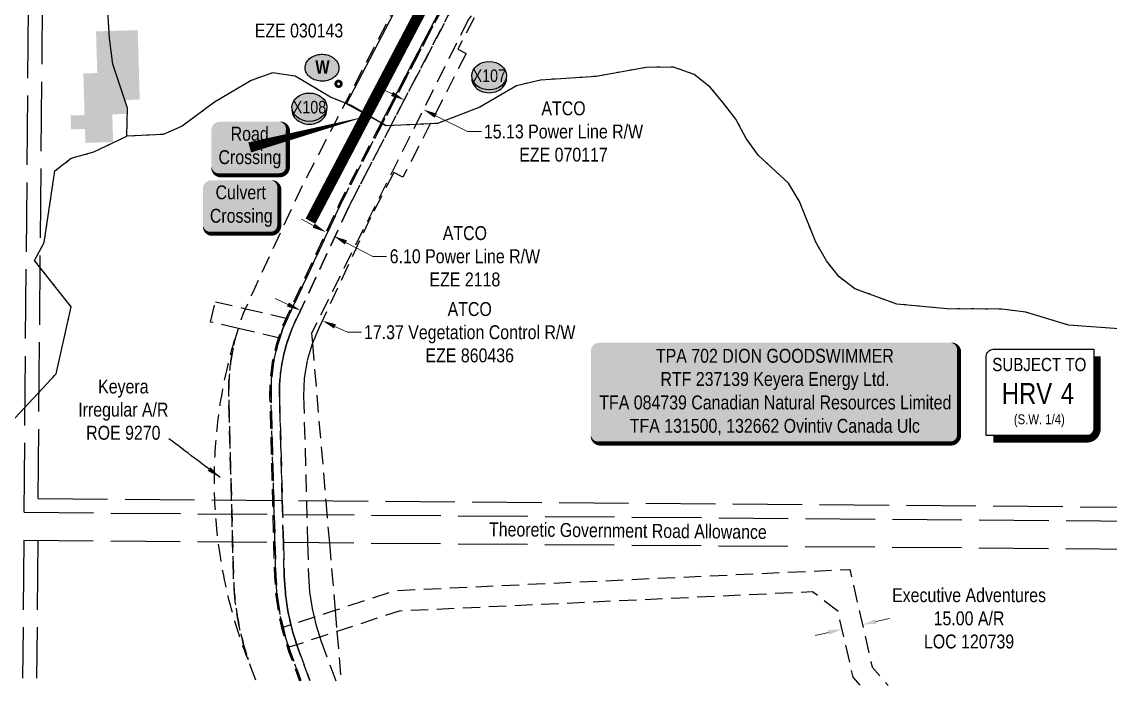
# Model space of a CAD drawing. Extents: x 456630 to 490274, y 6043290 to 6049977.
# Drawn here: x 459184 to 459967, y 6045860 to 6046340 of the extents above; entities that cross this region are included whole.
import ezdxf
from ezdxf.enums import TextEntityAlignment as Align

# ---------------------------------------------------------------- set-up
doc = ezdxf.new("R2010")
doc.units = 0
doc.header["$LTSCALE"] = 5
doc.header["$PDMODE"] = 35
doc.header["$PDSIZE"] = 5
for name, pattern in [('foc-ACCESSROAD', [3.75, 2.5, -1.25]), ('foc-FLOWLINE', [3.75, 2.5, -1.25]), ('foc-UNSURVEYED', [12.5, 10, -2.5]), ('foc-WHEELTRACKS', [2, 0.4, -1.6]), ('PHANTOM', [63.5, 31.75, -6.35, 6.35, -6.35, 6.35, -6.35])]:
    doc.linetypes.add(name, pattern=pattern)
doc.layers.get('Defpoints').update_dxf_attribs({"color": 9})
for name, color, linetype in [('AS-ROADS', 254, 'Continuous'), ('CG-NOTES', 7, 'Continuous'), ('CTW', 7, 'Continuous'), ('F-AR', 190, 'foc-ACCESSROAD'), ('F-EZE', 190, 'foc-FLOWLINE'), ('L-ROAD-T', 7, 'Continuous'), ('L-USEC', 7, 'foc-UNSURVEYED'), ('P-CROSSINGS', 250, 'Continuous'), ('P-PROPOSED', 10, 'Continuous'), ('T-WATER', 160, 'Continuous'), ('T-WATER-P3', 160, 'foc-WHEELTRACKS'), ('WETLAND - SWAMP - H', 8, 'PHANTOM')]:
    doc.layers.add(name, color=color, linetype=linetype)
for name, color, linetype, lineweight in [('C-AR-T', 13, 'Continuous', 9), ('F-AR-T', 190, 'Continuous', 9), ('F-EZE-T', 190, 'Continuous', 9)]:
    doc.layers.add(name, color=color, linetype=linetype, lineweight=lineweight)
doc.styles.add('80', font='ARIALN.TTF', dxfattribs={"height": 10})
doc.styles.add('80CG', font='ARIALN.TTF', dxfattribs={"height": 10})
doc.styles.add('80L', font='ARIALN.TTF', dxfattribs={"height": 10})
doc.styles.add('BOLD', font='ARIALNB.TTF')
doc.styles.add('Crossing', font='ARIALN.TTF', dxfattribs={"height": 10})
doc.styles.add('foc-LtypeFont', font='ARIALN.TTF', dxfattribs={"height": 7.35})
doc.styles.add('HRV', font='ARIALN.TTF', dxfattribs={"height": 3})
doc.linetypes.add('foc-TOPO-flowdirection-NOLINE', pattern='A,0,[">",foc-LtypeFont,S=0.3,R=0,X=0,Y=-0.945],-20,[">",foc-LtypeFont,S=0.3,R=0,X=0,Y=-0.945],0', length=20)
doc.dimstyles.new('Compass 5 000', dxfattribs={"dimscale": 5, "dimtxt": 9, "dimasz": 2, "dimexe": 0.2, "dimexo": 0.0625, "dimgap": 0.5, "dimtad": 0, "dimtih": 1, "dimtoh": 1, "dimzin": 0, "dimdsep": 46, "dimtxsty": '80CG', "dimcen": 0.1, "dimse1": 1, "dimse2": 1, "dimclrd": 256, "dimclrt": 256, "dimaunit": 1, "dimadec": 4, "dimazin": 0, "dimtfac": 0.06, "dimtofl": 0, "dimtmove": 0, "dimatfit": 1, "dimfxl": 0.2, "dimtolj": 1, "dimtzin": 0, "dimlwd": -1, "dimarcsym": 0})

# ---------------------------------------------------------------- blocks, each defined once
blk = doc.blocks.new('*U527')
h = blk.add_hatch(color=255)
edge = h.paths.add_edge_path()
edge.add_line((-126.5, -37), (126.5, -37))
edge.add_arc((126.5, -31), 6, 270, 360)
edge.add_line((132.5, -31), (132.5, 29.5))
edge.add_arc((126.5, 29.5), 6, 0, 90)
edge.add_line((126.5, 35.5), (-126.5, 35.5))
edge.add_arc((-126.5, 29.5), 6, 90, 180)
edge.add_line((-132.5, 29.5), (-132.5, -31))
edge.add_arc((-126.5, -31), 6, 180, 270)
at = {"color": 44, "flags": 128}
blk.add_lwpolyline([(-126.5, -37, 3, 3, 0), (126.5, -37, 3, 3, 0.414214), (132.5, -31, 3, 3, 0), (132.5, 29.5, 3, 0, 0.414214), (126.5, 35.5, 0, 0, 0), (-126.5, 35.5, 0, 0, 0.414214), (-132.5, 29.5, 0, 0, 0), (-132.5, -31, 0, 3, 0.414214)], format="xyseb", close=True, dxfattribs=at)
at = {"color": 44, "style": '80'}
blk.add_attdef('ENTER_TEXT_001', (-35.99, -5), '', height=10, dxfattribs=at)
blk = doc.blocks.new('HRV')
blk.add_lwpolyline([(-35.14, 31.6), (37.21, 31.6), (37.21, -25.54, -0.414214), (32.21, -30.54), (-40.14, -30.54), (-40.14, 26.6, -0.414214)], format="xyb", close=True)
at = {"const_width": 5, "flags": 128}
blk.add_lwpolyline([(-35.14, -33.04), (32.21, -33.04, 0.414214), (39.71, -25.54), (39.71, 26.6)], format="xyb", dxfattribs=at)
at = {"style": '80L'}
blk.add_text('SUBJECT TO', height=9.5, dxfattribs=at).set_placement((-2.01, 13.06), align=Align.BOTTOM_CENTER)
blk.add_attdef('(N.W.1/4 00)', text='', height=7.12, dxfattribs=at).set_placement((-2.01, -24.45), align=Align.BOTTOM_CENTER)
at = {"layer": 'CTW', "color": 3, "style": 'HRV'}
blk.add_text('HRV', height=15, dxfattribs=at).set_placement((-10.88, -0.18), align=Align.MIDDLE_CENTER)
blk.add_attdef('0', text='', height=15, dxfattribs=at).set_placement((18.28, -0.18), align=Align.MIDDLE_CENTER)
blk = doc.blocks.new('Route_Letters')
h = blk.add_hatch(color=255)
h.dxf.hatch_style = 1
edge = h.paths.add_edge_path()
edge.add_ellipse((-0.12, 0.46), major_axis=(-11.97, 0), ratio=0.789318, start_angle=0, end_angle=360)
at = {"color": 5}
blk.add_open_spline([(-12.34, 0.46), (-12.34, -0.25), (-12.24, -0.97), (-11.72, -2.79), (-11.14, -3.88), (-9.56, -5.81), (-8.54, -6.66), (-6.22, -8.02), (-4.9, -8.54), (-2.12, -9.17), (-0.66, -9.3), (2.22, -9.13), (3.64, -8.84), (6.27, -7.89), (7.48, -7.22), (9.54, -5.6), (10.38, -4.64), (11.6, -2.54), (11.97, -1.4), (12.18, 0.91), (12.02, 2.08), (11.2, 4.3), (10.54, 5.35), (8.8, 7.2), (7.72, 7.99), (5.29, 9.24), (3.93, 9.68), (1.11, 10.18), (-0.35, 10.23), (-3.22, 9.91), (-4.61, 9.55), (-7.16, 8.47), (-8.32, 7.75), (-10.24, 6.02), (-11, 5.02), (-12.05, 2.86), (-12.32, 1.7), (-12.34, 0.52), (-12.34, 0.49), (-12.34, 0.46)], degree=3, knots=[0, 0, 0, 0, 0.219529, 0.219529, 0.575727, 0.575727, 0.931924, 0.931924, 1.288121, 1.288121, 1.644318, 1.644318, 2.000515, 2.000515, 2.356712, 2.356712, 2.712909, 2.712909, 3.069107, 3.069107, 3.425304, 3.425304, 3.781501, 3.781501, 4.137698, 4.137698, 4.493895, 4.493895, 4.850092, 4.850092, 5.20629, 5.20629, 5.562487, 5.562487, 5.918684, 5.918684, 6.274881, 6.274881, 6.283185, 6.283185, 6.283185, 6.283185], dxfattribs=at)
at = {"color": 14, "style": 'BOLD'}
blk.add_attdef('A', text='', height=9.5, dxfattribs=at).set_placement((0.22, 0.98), align=Align.MIDDLE)
blk = doc.blocks.new('AA')
at = {"const_width": 4}
blk.add_lwpolyline([(-1, 0, 1), (1, 0, 1)], format="xyb", close=True, dxfattribs=at)
blk.add_circle((0, 0), 2)
blk = doc.blocks.new('*D856')
at = {"layer": 'Defpoints', "color": 0, "transparency": 16777216}
for p in [(459789.02, 6045906.34), (459775.63, 6045897.64), (459790.25, 6045901)]:
    blk.add_point(p, dxfattribs=at)
at = {"layer": 'F-AR-T', "transparency": 16777216}
for p, q in [((459798.76, 6045908.58), (459808.51, 6045910.82)), ((459764.66, 6045900.75), (459754.91, 6045898.51))]:
    blk.add_line(p, q, dxfattribs=at)
for points in [[(459764.29, 6045902.37), (459765.03, 6045899.12), (459774.41, 6045902.99)], [(459798.39, 6045910.21), (459799.14, 6045906.96), (459789.02, 6045906.34)]]:
    blk.add_solid(points, dxfattribs=at)
at = {"layer": 'F-AR-T', "transparency": 16777216, "insert": (459865.74, 6045910.82), "char_height": 10, "attachment_point": 5, "style": '80CG'}
blk.add_mtext('\\A1;Executive Adventures\\P15.00 A/R\\PLOC 120739', dxfattribs=at)
blk = doc.blocks.new('*D863')
at = {"layer": 'Defpoints', "color": 0, "transparency": 16777216}
for p in [(459527.67, 6046410.87), (459530.8, 6046405.23), (459532.22, 6046406.83)]:
    blk.add_point(p, dxfattribs=at)
at = {"layer": 'F-EZE-T', "transparency": 16777216}
for p, q in [((459518.77, 6046415.91), (459511.28, 6046422.54)), ((459538.29, 6046398.6), (459573.79, 6046367.11)), ((459573.79, 6046367.11), (459583.79, 6046367.11))]:
    blk.add_line(p, q, dxfattribs=at)
for points in [[(459519.87, 6046417.15), (459517.66, 6046414.66), (459526.25, 6046409.27)], [(459539.39, 6046399.84), (459537.18, 6046397.35), (459530.8, 6046405.23)]]:
    blk.add_solid(points, dxfattribs=at)
at = {"layer": 'F-EZE-T', "transparency": 16777216, "insert": (459640.15, 6046367.11), "char_height": 10, "attachment_point": 5, "style": '80CG'}
blk.add_mtext('\\A1;ATCO\\P6.10 Power Line R/W\\PEZE 780042', dxfattribs=at)
blk = doc.blocks.new('*D865')
at = {"layer": 'Defpoints', "color": 0, "transparency": 16777216}
for p in [(459464.6, 6046294.24), (459478.18, 6046287.45), (459472.99, 6046277.07)]:
    blk.add_point(p, dxfattribs=at)
at = {"layer": 'F-EZE-T', "transparency": 16777216}
for p, q in [((459450.47, 6046288.33), (459441.52, 6046292.81)), ((459481.93, 6046272.6), (459504.71, 6046261.21)), ((459504.71, 6046261.21), (459514.71, 6046261.21))]:
    blk.add_line(p, q, dxfattribs=at)
for points in [[(459451.21, 6046289.82), (459449.72, 6046286.84), (459459.41, 6046283.86)], [(459482.68, 6046274.09), (459481.19, 6046271.11), (459472.99, 6046277.07)]]:
    blk.add_solid(points, dxfattribs=at)
at = {"layer": 'F-EZE-T', "transparency": 16777216, "insert": (459573.85, 6046261.21), "char_height": 10, "attachment_point": 5, "style": '80CG'}
blk.add_mtext('\\A1;ATCO\\P15.13 Power Line R/W\\PEZE 070117', dxfattribs=at)
blk = doc.blocks.new('*D866')
at = {"layer": 'Defpoints', "color": 0, "transparency": 16777216}
for p in [(459443.76, 6046267.42), (459449.2, 6046264.59), (459402.92, 6046188.86)]:
    blk.add_point(p, dxfattribs=at)
at = {"layer": 'F-EZE-T', "transparency": 16777216}
for p, q in [((459394.04, 6046193.48), (459385.17, 6046198.09)), ((459417.22, 6046181.42), (459436.51, 6046171.4)), ((459436.51, 6046171.4), (459446.51, 6046171.4))]:
    blk.add_line(p, q, dxfattribs=at)
for points in [[(459394.81, 6046194.96), (459393.27, 6046192), (459402.92, 6046188.86)], [(459417.99, 6046182.9), (459416.46, 6046179.95), (459408.35, 6046186.04)]]:
    blk.add_solid(points, dxfattribs=at)
at = {"layer": 'F-EZE-T', "transparency": 16777216, "insert": (459502.87, 6046171.4), "char_height": 10, "attachment_point": 5, "style": '80CG'}
blk.add_mtext('\\A1;ATCO\\P6.10 Power Line R/W\\PEZE 2118', dxfattribs=at)
blk = doc.blocks.new('*D869')
at = {"layer": 'Defpoints', "color": 0, "transparency": 16777216}
for p in [(459408.91, 6046184.78), (459424.62, 6046177.46), (459400.28, 6046125.19)]:
    blk.add_point(p, dxfattribs=at)
at = {"layer": 'F-EZE-T', "transparency": 16777216}
for p, q in [((459375.5, 6046136.73), (459366.43, 6046140.96)), ((459409.34, 6046120.97), (459418.4, 6046116.74)), ((459418.4, 6046116.74), (459428.4, 6046116.74))]:
    blk.add_line(p, q, dxfattribs=at)
for points in [[(459376.2, 6046138.24), (459374.79, 6046135.22), (459384.56, 6046132.51)], [(459410.04, 6046122.48), (459408.64, 6046119.46), (459400.28, 6046125.19)]]:
    blk.add_solid(points, dxfattribs=at)
at = {"layer": 'F-EZE-T', "transparency": 16777216, "insert": (459506.34, 6046116.74), "char_height": 10, "attachment_point": 5, "style": '80CG'}
blk.add_mtext('\\A1;ATCO\\P17.37 Vegetation Control R/W\\PEZE 860436', dxfattribs=at)
blk = doc.blocks.new('*D870')
at = {"layer": 'Defpoints', "color": 0, "transparency": 16777216}
for p in [(459462.53, 6046379), (459453.12, 6046367.23), (459454.25, 6046366.49)]:
    blk.add_point(p, dxfattribs=at)
at = {"layer": 'F-EZE-T', "transparency": 16777216}
for p, q in [((459466.92, 6046388.08), (459472.43, 6046396.42)), ((459447.61, 6046358.89), (459442.09, 6046350.55)), ((459442.09, 6046350.55), (459432.09, 6046350.55))]:
    blk.add_line(p, q, dxfattribs=at)
for points in [[(459465.53, 6046389), (459468.31, 6046387.16), (459461.4, 6046379.74)], [(459446.22, 6046359.81), (459449, 6046357.97), (459453.12, 6046367.23)]]:
    blk.add_solid(points, dxfattribs=at)
at = {"layer": 'F-EZE-T', "transparency": 16777216, "insert": (459383.45, 6046350.55), "char_height": 10, "attachment_point": 5, "style": '80CG'}
blk.add_mtext('\\A1;ATCO\\P15.00 Anchor R/W\\PEZE 030143', dxfattribs=at)
blk = doc.blocks.new('*U976')
h = blk.add_hatch(color=59)
edge = h.paths.add_edge_path()
edge.add_line((-21.5, -20), (21.5, -20))
edge.add_arc((21.5, -14), 6, 270, 360)
edge.add_line((27.5, -14), (27.5, 12.5))
edge.add_arc((21.5, 12.5), 6, 0, 90)
edge.add_line((21.5, 18.5), (-21.5, 18.5))
edge.add_arc((-21.5, 12.5), 6, 90, 180)
edge.add_line((-27.5, 12.5), (-27.5, -14))
edge.add_arc((-21.5, -14), 6, 180, 270)
at = {"color": 1, "flags": 128}
blk.add_lwpolyline([(84.15, 22.44, 0, 7.5, 0), (0, 0, 0, 0, 0)], format="xyseb", dxfattribs=at)
blk.add_lwpolyline([(-21.5, -20, 3, 3, 0), (21.5, -20, 3, 3, 0.414214), (27.5, -14, 3, 3, 0), (27.5, 12.5, 3, 0, 0.414214), (21.5, 18.5, 0, 0, 0), (-21.5, 18.5, 0, 0, 0.414214), (-27.5, 12.5, 0, 0, 0), (-27.5, -14, 0, 3, 0.414214)], format="xyseb", close=True, dxfattribs=at)
at = {"color": 1, "style": '80'}
blk.add_attdef('ENTER_TEXT_001', (-35.99, -5), '', height=10, dxfattribs=at)
blk = doc.blocks.new('*U948')
h = blk.add_hatch(color=254)
edge = h.paths.add_edge_path()
edge.add_line((-21.5, -20), (21.5, -20))
edge.add_arc((21.5, -14), 6, 270, 360)
edge.add_line((27.5, -14), (27.5, 12.5))
edge.add_arc((21.5, 12.5), 6, 0, 90)
edge.add_line((21.5, 18.5), (-21.5, 18.5))
edge.add_arc((-21.5, 12.5), 6, 90, 180)
edge.add_line((-27.5, 12.5), (-27.5, -14))
edge.add_arc((-21.5, -14), 6, 180, 270)
at = {"color": 160, "flags": 128}
blk.add_lwpolyline([(-21.5, -20, 3, 3, 0), (21.5, -20, 3, 3, 0.414214), (27.5, -14, 3, 3, 0), (27.5, 12.5, 3, 0, 0.414214), (21.5, 18.5, 0, 0, 0), (-21.5, 18.5, 0, 0, 0.414214), (-27.5, 12.5, 0, 0, 0), (-27.5, -14, 0, 3, 0.414214)], format="xyseb", close=True, dxfattribs=at)
at = {"color": 160, "style": '80'}
blk.add_attdef('ENTER_TEXT_001', (-26.85, -4.92), '', height=10, dxfattribs=at)
blk = doc.blocks.new('xing2')
h = blk.add_hatch(color=50)
h.dxf.hatch_style = 1
edge = h.paths.add_edge_path()
edge.add_ellipse((0, 0), major_axis=(-12.5, 0), ratio=0.816297, start_angle=0, end_angle=360)
h = blk.add_hatch(color=250)
h.dxf.hatch_style = 1
edge = h.paths.add_edge_path()
edge.add_ellipse((0, -2.05), major_axis=(-12.5, 0), ratio=0.816297, start_angle=0, end_angle=180)
edge.add_line((12.5, -2.05), (12.5, 0))
edge.add_ellipse((0, 0), major_axis=(-12.5, 0), ratio=0.816297, start_angle=0, end_angle=180, ccw=False)
edge.add_line((-12.5, 0), (-12.5, -2.05))
at = {"color": 250}
blk.add_ellipse((0, 0), major_axis=(-12.5, 0), ratio=0.816297, dxfattribs=at)
blk.add_ellipse((0, -2.05), major_axis=(-12.5, 0), ratio=0.816297, start_param=0, end_param=3.141593, dxfattribs=at)
at = {"color": 250, "style": 'Crossing'}
blk.add_attdef('CROSSING', text='', height=9, dxfattribs=at).set_placement((0.09, 0.02), align=Align.MIDDLE_CENTER)
at = {"color": 250, "style": 'Crossing', "flags": 1}
for tag, p in [('OWNER', (0.09, -12.49)), ('DESCRIPTION', (0.09, -25.77)), ('LOCATION', (0.09, -39.3)), ('DWG_REF', (0.09, -52.84))]:
    blk.add_attdef(tag, text='', height=9, dxfattribs=at).set_placement(p, align=Align.MIDDLE_CENTER)

msp = doc.modelspace()

# ---------------------------------------------------------------- hatches: boundary and pattern name
at = {"layer": 'WETLAND - SWAMP - H', "transparency": 33554495}
h = msp.add_hatch(color=256, dxfattribs=at)
h.dxf.hatch_style = 1
h.paths.add_polyline_path([(459267.396, 6046334.197), (459237.406, 6046333.343), (459238.259, 6046303.353), (459228.263, 6046303.069), (459229.116, 6046273.079), (459219.12, 6046272.795), (459219.404, 6046262.798), (459229.401, 6046263.083), (459229.685, 6046253.086), (459249.678, 6046253.655), (459249.109, 6046273.648), (459259.106, 6046273.933), (459258.822, 6046283.929), (459268.818, 6046284.214)])

# ---------------------------------------------------------------- linework, layer by layer
at = {"layer": 'AS-ROADS', "const_width": 7.996, "flags": 128}
msp.add_lwpolyline([(459609.702, 6046521.449), (459511.271, 6046424.279), (459391.728, 6046196.713)], dxfattribs=at)
at = {"layer": 'F-AR', "flags": 128}
for points in [[(459352.284, 6045866.412), (459348.601, 6045876.449), (459346.945, 6045881.367), (459346.409, 6045883.005), (459345.881, 6045884.642), (459345.361, 6045886.277), (459344.849, 6045887.911), (459344.345, 6045889.544), (459343.85, 6045891.175), (459343.606, 6045891.99), (459343.392, 6045892.829), (459342.971, 6045894.506), (459342.558, 6045896.183), (459342.153, 6045897.858), (459341.755, 6045899.533), (459341.365, 6045901.205), (459340.983, 6045902.878), (459340.609, 6045904.547), (459340.243, 6045906.218), (459339.885, 6045907.884), (459339.598, 6045909.588), (459339.319, 6045911.289), (459339.047, 6045912.992), (459338.783, 6045914.692), (459338.526, 6045916.392), (459338.277, 6045918.092), (459338.036, 6045919.79), (459337.802, 6045921.485), (459337.576, 6045923.181), (459337.466, 6045924.028), (459337.391, 6045924.885), (459337.247, 6045926.602), (459337.111, 6045928.318), (459336.982, 6045930.034), (459336.86, 6045931.749), (459336.746, 6045933.464), (459336.639, 6045935.178), (459336.54, 6045936.891), (459336.448, 6045938.603), (459336.364, 6045940.315), (459335.675, 6045965.872), (459334.862, 6045996.039), (459332.888, 6046069.286), (459332.885, 6046070.63), (459332.888, 6046071.976), (459332.896, 6046073.322), (459332.91, 6046074.666), (459332.931, 6046076.012), (459332.957, 6046077.358), (459332.988, 6046078.705), (459333.026, 6046080.05), (459333.069, 6046081.395), (459333.118, 6046082.74), (459333.147, 6046083.463), (459333.2, 6046084.079), (459333.321, 6046085.415), (459333.447, 6046086.751), (459333.58, 6046088.088), (459333.718, 6046089.425), (459333.863, 6046090.762), (459334.013, 6046092.101), (459334.169, 6046093.44), (459334.33, 6046094.778), (459334.498, 6046096.117), (459334.677, 6046097.508), (459334.903, 6046098.773), (459335.146, 6046100.088), (459335.395, 6046101.405), (459335.65, 6046102.723), (459335.911, 6046104.042), (459336.178, 6046105.362), (459336.452, 6046106.682), (459336.73, 6046108.002), (459337.015, 6046109.324), (459337.307, 6046110.647), (459337.547, 6046111.718), (459339.87, 6046119.49), (459341.535, 6046125.045), (459343.511, 6046130.411), (459344.988, 6046133.711), (459349.887, 6046144.656), (459386.24, 6046222.872), (459459.206, 6046363.207), (459466.164, 6046376.59), (459491.385, 6046425.098), (459543.626, 6046484.009), (459548.398, 6046489.391), (459554.441, 6046494.411), (459592.624, 6046526.128), (459596.254, 6046529.143), (459601.939, 6046533.866), (459603.89, 6046535.487), (459609.348, 6046540.624), (459616.17, 6046547.045), (459681.954, 6046608.965), (459719.132, 6046652.994), (459820.07, 6046786.203), (459837.487, 6046809.194), (459875.697, 6046869.945), (459884.186, 6046887.291)], [(459917.081, 6046887.435), (459901.49, 6046855.576), (459861.761, 6046792.411), (459857.293, 6046786.51), (459742.16, 6046634.569), (459703.377, 6046588.638), (459637.162, 6046526.441), (459636.512, 6046525.832), (459621.467, 6046511.759), (459606.922, 6046499.753), (459606.173, 6046499.131), (459575.63, 6046473.697), (459568.965, 6046468.147), (459564.633, 6046463.261), (459515.862, 6046408.264), (459490.842, 6046360.142), (459483.884, 6046346.759), (459412.921, 6046210.276), (459376.136, 6046131.271), (459374.812, 6046128.426), (459374.258, 6046127.176), (459370.97, 6046119.728), (459368.695, 6046112.894), (459366.967, 6046107.702), (459364.178, 6046095.335), (459362.63, 6046082.752), (459362.341, 6046070.103), (459364.345, 6045995.771), (459365.159, 6045965.604), (459365.82, 6045941.084), (459366.759, 6045927.203), (459368.824, 6045913.423), (459370.983, 6045904.194), (459371.999, 6045899.855), (459375.253, 6045889.732), (459376.257, 6045886.61), (459383.894, 6045865.796)], [(459917.979, 6046886.996), (459902.364, 6046855.088), (459862.584, 6046791.842), (459858.09, 6046785.907), (459742.941, 6046633.944), (459704.104, 6046587.949), (459637.846, 6046525.712), (459637.195, 6046525.103), (459622.127, 6046511.008), (459607.56, 6046498.984), (459606.812, 6046498.362), (459576.269, 6046472.929), (459569.663, 6046467.428), (459565.38, 6046462.598), (459516.692, 6046407.693), (459491.729, 6046359.681), (459484.771, 6046346.298), (459413.818, 6046209.834), (459377.042, 6046130.849), (459375.722, 6046128.012), (459375.172, 6046126.771), (459371.904, 6046119.368), (459369.644, 6046112.579), (459367.931, 6046107.434), (459365.163, 6046095.164), (459363.628, 6046082.68), (459363.341, 6046070.105), (459365.345, 6045995.798), (459366.158, 6045965.631), (459366.818, 6045941.132), (459367.754, 6045927.311), (459369.806, 6045913.611), (459371.957, 6045904.422), (459372.963, 6045900.122), (459376.205, 6045890.038), (459377.203, 6045886.935), (459384.832, 6045866.141)], [(459787.431, 6045862.788), (459782.294, 6045868.66), (459771.421, 6045915.975), (459753.088, 6045929.891), (459455.648, 6045916.07), (459410.757, 6045901.36), (459398.436, 6045897.331), (459381.958, 6045891.861), (459376.205, 6045890.038), (459372.963, 6045900.122), (459371.957, 6045904.422), (459377.636, 6045906.38), (459394.251, 6045911.736), (459409.451, 6045916.709), (459452.915, 6045930.952), (459779.872, 6045946.144), (459796.06, 6045875.695), (459807.499, 6045862.621)]]:
    msp.add_lwpolyline(points, dxfattribs=at)
msp.add_lwpolyline([(459346.344, 6045882.943), (459346.888, 6045881.312), (459346.333, 6045882.214), (459345.237, 6045885.112), (459344.165, 6045888.018), (459343.119, 6045890.933), (459342.097, 6045893.857), (459341.102, 6045896.79), (459340.131, 6045899.732), (459339.187, 6045902.682), (459338.268, 6045905.64), (459337.374, 6045908.606), (459336.506, 6045911.579), (459335.665, 6045914.561), (459334.848, 6045917.549), (459334.058, 6045920.544), (459333.294, 6045923.546), (459332.556, 6045926.554), (459331.844, 6045929.568), (459331.158, 6045932.589), (459330.498, 6045935.616), (459329.865, 6045938.648), (459329.257, 6045941.686), (459328.676, 6045944.728), (459328.122, 6045947.775), (459327.594, 6045950.827), (459327.092, 6045953.885), (459326.616, 6045956.945), (459326.168, 6045960.01), (459325.746, 6045963.079), (459325.375, 6045965.954), (459324.981, 6045969.227), (459324.639, 6045972.305), (459324.324, 6045975.387), (459324.035, 6045978.471), (459323.773, 6045981.558), (459323.537, 6045984.646), (459323.329, 6045987.737), (459323.147, 6045990.829), (459322.992, 6045993.922), (459322.9, 6045996.134), (459322.863, 6045997.017), (459322.762, 6046000.113), (459322.688, 6046003.21), (459322.64, 6046006.307), (459322.619, 6046009.405), (459322.625, 6046012.502), (459322.657, 6046015.599), (459322.717, 6046018.697), (459322.803, 6046021.793), (459322.917, 6046024.888), (459323.057, 6046027.983), (459323.223, 6046031.076), (459323.417, 6046034.167), (459323.637, 6046037.257), (459323.884, 6046040.345), (459324.158, 6046043.43), (459324.459, 6046046.513), (459324.786, 6046049.594), (459325.14, 6046052.671), (459325.52, 6046055.745), (459325.927, 6046058.815), (459326.361, 6046061.883), (459326.821, 6046064.946), (459327.308, 6046068.005), (459327.821, 6046071.06), (459328.361, 6046074.11), (459328.927, 6046077.155), (459329.519, 6046080.196), (459330.139, 6046083.231), (459330.784, 6046086.26), (459331.455, 6046089.284), (459332.152, 6046092.302), (459332.876, 6046095.314), (459333.626, 6046098.32), (459334.401, 6046101.319), (459335.203, 6046104.311), (459336.03, 6046107.296), (459336.883, 6046110.273), (459337.615, 6046111.961), (459337.291, 6046110.655), (459336.978, 6046109.346), (459336.676, 6046108.034), (459336.385, 6046106.72), (459336.106, 6046105.404), (459335.838, 6046104.084), (459335.582, 6046102.763), (459335.336, 6046101.44), (459335.102, 6046100.113), (459334.88, 6046098.787), (459334.669, 6046097.457), (459334.469, 6046096.126), (459334.281, 6046094.793), (459334.104, 6046093.459), (459333.939, 6046092.123), (459333.785, 6046090.786), (459333.642, 6046089.447), (459333.511, 6046088.108), (459333.392, 6046086.768), (459333.284, 6046085.426), (459333.187, 6046084.083), (459333.102, 6046082.74), (459333.029, 6046081.396), (459332.967, 6046080.052), (459332.917, 6046078.707), (459332.878, 6046077.361), (459332.851, 6046076.015), (459332.835, 6046074.669), (459332.831, 6046073.324), (459332.838, 6046071.978), (459332.857, 6046070.631), (459332.888, 6046069.286), (459334.862, 6045996.039), (459335.675, 6045965.872), (459336.364, 6045940.315), (459336.418, 6045938.596), (459336.485, 6045936.879), (459336.568, 6045935.163), (459336.666, 6045933.447), (459336.779, 6045931.731), (459336.906, 6045930.017), (459337.047, 6045928.304), (459337.204, 6045926.592), (459337.375, 6045924.882), (459337.56, 6045923.174), (459337.76, 6045921.466), (459337.975, 6045919.761), (459338.205, 6045918.058), (459338.448, 6045916.356), (459338.707, 6045914.657), (459338.979, 6045912.96), (459339.267, 6045911.266), (459339.569, 6045909.574), (459339.885, 6045907.884), (459340.216, 6045906.198), (459340.561, 6045904.513), (459340.92, 6045902.833), (459341.294, 6045901.155), (459341.682, 6045899.481), (459342.084, 6045897.81), (459342.501, 6045896.142), (459342.932, 6045894.479), (459343.377, 6045892.818), (459343.836, 6045891.162), (459344.31, 6045889.51), (459344.798, 6045887.861), (459345.299, 6045886.217), (459345.814, 6045884.578), (459346.344, 6045882.943)], close=True, dxfattribs=at)
at = {"layer": 'F-EZE'}
for points in [[(459939.889, 6046886.805), (459901.621, 6046809.829), (459900.118, 6046806.805), (459897.735, 6046803.649), (459884.183, 6046785.703), (459734.864, 6046588.003), (459727.522, 6046578.282), (459724.155, 6046575.319), (459652.559, 6046512.324), (459634.034, 6046496.025), (459622.176, 6046485.592), (459584.159, 6046452.143), (459532.227, 6046379.372), (459518.189, 6046359.702), (459505.242, 6046341.561), (459392.477, 6046116.079), (459393.084, 6046108.952), (459402.742, 6045995.502), (459405.312, 6045965.321), (459409.451, 6045916.709), (459410.758, 6045901.36), (459413.777, 6045865.9)], [(459391.348, 6045866.086), (459382.927, 6045889.036), (459382.481, 6045890.327), (459381.969, 6045891.812), (459381.545, 6045893.052), (459380.622, 6045895.752), (459379.798, 6045898.518), (459378.886, 6045901.588), (459378.244, 6045904.045), (459377.568, 6045906.665), (459376.909, 6045909.639), (459376.297, 6045912.443), (459375.966, 6045913.965), (459375.767, 6045914.931), (459375.23, 6045918.082), (459374.753, 6045920.908), (459374.372, 6045923.762), (459373.994, 6045926.604), (459373.818, 6045927.971), (459373.686, 6045929.439), (459373.436, 6045932.324), (459373.19, 6045935.186), (459372.912, 6045941.296), (459372.257, 6045965.582), (459371.442, 6045995.749), (459369.434, 6046070.269), (459369.422, 6046073.03), (459369.415, 6046075.32), (459369.477, 6046077.427), (459369.499, 6046078.091), (459369.537, 6046079.079), (459369.682, 6046081.673), (459369.73, 6046082.401), (459369.82, 6046083.34), (459370.043, 6046085.645), (459370.246, 6046087.723), (459370.529, 6046089.669), (459370.815, 6046091.627), (459371.181, 6046094.11), (459371.564, 6046096.045), (459371.979, 6046098.122), (459372.356, 6046100.008), (459374.539, 6046108.299), (459375.286, 6046110.634), (459375.837, 6046112.352), (459376.562, 6046114.359), (459377.299, 6046116.396), (459378.054, 6046118.284), (459378.836, 6046120.235), (459379.691, 6046122.157), (459380.524, 6046124.028), (459381.052, 6046125.146), (459381.43, 6046125.932), (459382.568, 6046128.275), (459419.301, 6046207.094), (459513.804, 6046388.92)], [(459513.804, 6046388.92), (459419.299, 6046207.103), (459382.568, 6046128.275), (459381.427, 6046125.935), (459381.053, 6046125.144), (459380.532, 6046124.017), (459378.836, 6046120.235), (459377.299, 6046116.396), (459375.837, 6046112.352), (459374.539, 6046108.299), (459372.356, 6046100.008), (459371.175, 6046094.065), (459370.246, 6046087.723), (459369.737, 6046082.463), (459369.693, 6046081.831), (459369.544, 6046079.078), (459369.5, 6046078.091), (459369.475, 6046077.427), (459369.415, 6046075.32), (459369.435, 6046070.269), (459371.443, 6045995.749), (459372.257, 6045965.582), (459372.912, 6045941.296), (459373.19, 6045935.186), (459373.686, 6045929.439), (459373.813, 6045927.969), (459373.994, 6045926.604), (459374.753, 6045920.908), (459375.753, 6045915.001), (459375.966, 6045913.965), (459377.587, 6045906.564), (459378.911, 6045901.506), (459380.622, 6045895.752), (459381.974, 6045891.801), (459382.928, 6045889.036), (459391.348, 6045866.086)], [(459391.349, 6045866.086), (459382.929, 6045889.036), (459382.476, 6045890.321), (459381.947, 6045891.835), (459381.537, 6045893.045), (459380.622, 6045895.752), (459379.792, 6045898.514), (459378.929, 6045901.441), (459378.239, 6045904.041), (459377.611, 6045906.482), (459376.9, 6045909.633), (459376.291, 6045912.439), (459375.966, 6045913.965), (459375.747, 6045915.059), (459375.226, 6045918.08), (459374.753, 6045920.908), (459374.366, 6045923.76), (459373.993, 6045926.604), (459373.825, 6045927.973), (459373.685, 6045929.446), (459373.434, 6045932.323), (459373.19, 6045935.186), (459372.912, 6045941.296), (459372.257, 6045965.582), (459371.444, 6045995.749), (459369.435, 6046070.269), (459369.417, 6046073.03), (459369.415, 6046075.32), (459369.472, 6046077.427), (459369.497, 6046078.091), (459369.537, 6046079.079), (459369.675, 6046081.568), (459369.735, 6046082.442), (459369.816, 6046083.341), (459370.037, 6046085.647), (459370.246, 6046087.723), (459370.522, 6046089.672), (459370.806, 6046091.631), (459371.169, 6046094.035), (459371.558, 6046096.049), (459371.974, 6046098.125), (459372.356, 6046100.008), (459374.539, 6046108.299), (459375.284, 6046110.635), (459375.837, 6046112.352), (459376.56, 6046114.361), (459377.299, 6046116.396), (459378.052, 6046118.286), (459378.836, 6046120.235), (459379.689, 6046122.159), (459380.524, 6046124.027), (459381.05, 6046125.149), (459381.425, 6046125.939), (459382.568, 6046128.275), (459419.305, 6046207.074), (459513.804, 6046388.92)], [(459518.189, 6046359.702), (459497.778, 6046320.444), (459503.722, 6046317.412), (459458.286, 6046228.33), (459451.645, 6046231.717), (459434.876, 6046199.463), (459397.956, 6046120.211), (459393.084, 6046108.952), (459392.871, 6046108.461), (459389.283, 6046096.171), (459387.248, 6046083.531), (459386.797, 6046070.736), (459388.824, 6045995.612), (459389.638, 6045965.445), (459390.277, 6045941.764), (459391.083, 6045929.843), (459392.854, 6045918.027), (459394.283, 6045911.76), (459395.577, 6045906.393), (459398.457, 6045897.352), (459399.234, 6045895.018), (459409.906, 6045865.932)], [(459384.832, 6045866.141), (459377.203, 6045886.935), (459372.963, 6045900.122), (459369.806, 6045913.611), (459367.753, 6045927.311), (459366.818, 6045941.132), (459366.158, 6045965.63), (459365.345, 6045995.797), (459363.341, 6046070.105), (459363.628, 6046082.68), (459365.163, 6046095.164), (459367.931, 6046107.434), (459369.644, 6046112.579), (459371.904, 6046119.368), (459375.181, 6046126.764), (459375.735, 6046127.996), (459377.042, 6046130.849), (459413.818, 6046209.834), (459484.77, 6046346.298)]]:
    msp.add_lwpolyline(points, dxfattribs=at)
msp.add_lwpolyline([(459371.904, 6046119.368), (459369.644, 6046112.579), (459339.863, 6046119.496), (459319.873, 6046124.127), (459323.257, 6046138.741), (459343.211, 6046134.119), (459344.988, 6046133.711), (459375.175, 6046126.766), (459371.904, 6046119.368)], close=True, dxfattribs=at)
at = {"layer": 'L-USEC'}
for p, q in [((459185.606, 6045987.183), (459192.748, 6046791.124)), ((459195.735, 6045997.144), (459202.788, 6046791.035)), ((459195.735, 6045997.144), (459990.722, 6045990.89)), ((459185.606, 6045987.183), (459990.643, 6045980.851)), ((459185.427, 6045967.044), (459184.546, 6045867.808)), ((459185.427, 6045967.064), (459990.485, 6045960.731)), ((459185.427, 6045967.044), (459185.427, 6045967.064)), ((459195.467, 6045966.955), (459194.585, 6045867.725)), ((459195.467, 6045966.955), (459195.467, 6045966.985))]:
    msp.add_line(p, q, dxfattribs=at)
at = {"layer": 'P-PROPOSED', "flags": 128}
msp.add_lwpolyline([(459483.88, 6046346.753), (459442.633, 6046267.421), (459417.709, 6046281.228), (459460.093, 6046362.746)], dxfattribs=at)
at = {"layer": 'T-WATER'}
msp.add_lwpolyline([(459259.529, 6046257.818), (459259.971, 6046278.088), (459249.583, 6046309.703), (459247.115, 6046328.338), (459244.559, 6046367.517)], dxfattribs=at)
at = {"layer": 'T-WATER', "linetype": 'foc-TOPO-flowdirection-NOLINE'}
msp.add_lwpolyline([(459259.529, 6046257.818), (459259.971, 6046278.088), (459249.583, 6046309.703), (459247.115, 6046328.338), (459244.559, 6046367.517)], dxfattribs=at)
at = {"layer": 'T-WATER-P3'}
for points in [[(459973.719, 6046119.333), (459937.418, 6046121.958), (459906.651, 6046131.142), (459889.241, 6046133.358), (459850.096, 6046133.752), (459813.825, 6046137.039), (459783.576, 6046148.05), (459772.309, 6046156.613), (459763.134, 6046168.095), (459755.369, 6046181.624), (459743.705, 6046210.899), (459735.714, 6046224.117), (459714.261, 6046243.936), (459705.411, 6046256.214), (459697.991, 6046270.058), (459688.8, 6046281.901), (459679.453, 6046293.194), (459667.805, 6046302.22), (459653.072, 6046307.683), (459633.309, 6046307.451), (459597.364, 6046300.898), (459557.333, 6046298.308), (459540.028, 6046294.222), (459513.744, 6046278.734), (459483.199, 6046267.078), (459446.132, 6046265.403), (459421.128, 6046280.014), (459406.134, 6046285.946), (459380.744, 6046301.14), (459364.29, 6046303.46), (459349.091, 6046298.026), (459322.749, 6046282.477), (459299.493, 6046265.142), (459285.583, 6046259.106), (459259.529, 6046257.818)], [(459155.538, 6046053.338), (459178.905, 6046054.935), (459208.714, 6046086.806), (459219.568, 6046135.124), (459193.177, 6046168.419), (459200.098, 6046181.469), (459207.74, 6046233.007), (459219.593, 6046242.014), (459235.911, 6046246.657), (459259.529, 6046257.818)]]:
    msp.add_lwpolyline(points, dxfattribs=at)
at = {"layer": 'T-WATER-P3', "linetype": 'foc-TOPO-flowdirection-NOLINE', "flags": 128}
for points in [[(460139.196, 6045859.86), (460137.055, 6045867.81), (460131.093, 6045882.681), (460116.338, 6045908.512), (460113.302, 6045926.461), (460112.182, 6045947.199), (460107.699, 6045963.88), (460101.238, 6045977.828), (460081.846, 6045999.904), (460058.264, 6046018.967), (460037.822, 6046039.012), (460023.417, 6046045.211), (460011.349, 6046054.219), (460002.986, 6046066.338), (460000.749, 6046085.224), (459994.556, 6046099.845), (459985.226, 6046110.779), (459973.719, 6046119.333), (459937.418, 6046121.958), (459906.651, 6046131.142), (459889.241, 6046133.358), (459850.096, 6046133.752), (459813.825, 6046137.039), (459783.576, 6046148.05), (459772.309, 6046156.613), (459763.134, 6046168.095), (459755.369, 6046181.624), (459743.705, 6046210.899), (459735.714, 6046224.117), (459714.261, 6046243.936), (459705.411, 6046256.214), (459697.991, 6046270.058), (459688.8, 6046281.901), (459679.453, 6046293.194), (459667.805, 6046302.22), (459653.072, 6046307.683), (459633.309, 6046307.451), (459597.364, 6046300.898), (459557.333, 6046298.308), (459540.028, 6046294.222), (459513.744, 6046278.734), (459483.199, 6046267.078), (459446.132, 6046265.403), (459421.128, 6046280.014), (459406.134, 6046285.946), (459380.744, 6046301.14), (459364.29, 6046303.46), (459349.091, 6046298.026), (459322.749, 6046282.477), (459299.493, 6046265.142), (459285.583, 6046259.106), (459259.529, 6046257.818)], [(459155.538, 6046053.338), (459178.905, 6046054.935), (459208.714, 6046086.806), (459219.568, 6046135.124), (459193.177, 6046168.419), (459200.098, 6046181.469), (459207.74, 6046233.007), (459219.593, 6046242.014), (459235.911, 6046246.657), (459259.529, 6046257.818)]]:
    msp.add_lwpolyline(points, dxfattribs=at)

# ---------------------------------------------------------------- block references
ref = msp.add_blockref('*U948', (459341.795, 6046207.672), dxfattribs=dict(xscale=0.9989510452182893, yscale=0.9989510452182893, zscale=0.9989510452182893))
ref.add_attrib('ENTER_TEXT_001', 'Culvert', (459323.434, 6046212.47), dxfattribs={"color": 160, "height": 9.9895, "style": '80'})
ref.add_attrib('ENTER_TEXT_002', 'Crossing', (459319.342, 6046195.644), dxfattribs={"color": 160, "height": 9.9895, "style": '80'})
at = {"layer": 'C-AR-T'}
ref = msp.add_blockref('*U527', (459726.057, 6046073.743), dxfattribs=at)
ref.add_attrib('ENTER_TEXT_001', 'TPA 702 DION GOODSWIMMER', (459640.378, 6046094.841), dxfattribs={"layer": '0', "color": 44, "height": 10, "style": '80'})
ref.add_attrib('ENTER_TEXT_002', 'RTF 237139 Keyera Energy Ltd.', (459643.639, 6046078.133), dxfattribs={"layer": '0', "color": 44, "height": 10, "style": '80'})
ref.add_attrib('ENTER_TEXT_003', 'TFA 084739 Canadian Natural Resources Limited', (459599.614, 6046061.289), dxfattribs={"layer": '0', "color": 44, "height": 10, "style": '80'})
ref.add_attrib('ENTER_TEXT_004', 'TFA 131500, 132662 Ovintiv Canada Ulc', (459621.524, 6046044.445), dxfattribs={"layer": '0', "color": 44, "height": 10, "style": '80'})
at = {"layer": 'CG-NOTES', "xscale": 0.9984468346444563, "yscale": 0.9984468346444563, "zscale": 0.9984468346444563}
msp.add_blockref('Route_Letters', (459400.16, 6046306.706), dxfattribs=at).add_auto_attribs({'A': 'W'})
msp.add_blockref('AA', (459411.932, 6046295.571), dxfattribs=at)
at = {"layer": 'CG-NOTES'}
ref = msp.add_blockref('*U976', (459347.989, 6046249.78), dxfattribs=at)
ref.add_attrib('ENTER_TEXT_001', 'Road', (459334.278, 6046254.672), dxfattribs={"layer": '0', "color": 1, "height": 10, "style": '80'})
ref.add_attrib('ENTER_TEXT_002', 'Crossing', (459325.513, 6046237.828), dxfattribs={"layer": '0', "color": 1, "height": 10, "style": '80'})
msp.add_blockref('HRV', (459918.328, 6046072.915), dxfattribs=at).add_auto_attribs({'(N.W.1/4 00)': '(S.W. 1/4)', '0': '4'})
at = {"layer": 'P-CROSSINGS', "color": 6}
for p, values in [((459520.348, 6046301.414), {'CROSSING': 'X107'}), ((459390.924, 6046278.777), {'CROSSING': 'X108'})]:
    msp.add_blockref('xing2', p, dxfattribs=at).add_auto_attribs(values)

# ---------------------------------------------------------------- texts
at = {"layer": 'F-AR-T', "insert": (459257.034, 6046061.037), "char_height": 10, "width": 64.8749, "attachment_point": 5, "style": '80CG'}
msp.add_mtext('\\A1;Keyera\\PIrregular A/R\\PROE 9270', dxfattribs=at)
at = {"layer": 'L-ROAD-T', "style": '80L'}
msp.add_text('Theoretic Government Road Allowance', height=10, rotation=359.424209, dxfattribs=at).set_placement((459620.204, 6045974.009), align=Align.MIDDLE_CENTER)

# ---------------------------------------------------------------- dimensions: what is measured, and where the dimension line sits
at = {"layer": 'F-AR-T'}
dim = msp.add_aligned_dim(p1=(459775.634, 6045897.64), p2=(459790.246, 6045900.998), distance=5.485, text='Executive Adventures\\P15.00 A/R\\PLOC 120739', dimstyle='Compass 5 000', dxfattribs=at)
dim.commit()
dim.dimension.update_dxf_attribs({"geometry": '*D856', "text_midpoint": (459865.74, 6045910.822)})
at = {"layer": 'F-EZE-T'}
for base, p1, p2, angle, text, picture, middle in [((459530.805, 6046405.231), (459527.669, 6046410.873), (459532.225, 6046406.832), 318.433559, 'ATCO\\P6.10 Power Line R/W\\PEZE 780042', '*D863', (459640.153, 6046367.113)), ((459472.99, 6046277.07), (459464.601, 6046294.238), (459478.18, 6046287.448), 333.429893, 'ATCO\\P15.13 Power Line R/W\\PEZE 070117', '*D865', (459573.846, 6046261.209)), ((459402.915, 6046188.864), (459449.196, 6046264.595), (459443.76, 6046267.421), 152.528462, 'ATCO\\P6.10 Power Line R/W\\PEZE 2118', '*D866', (459502.874, 6046171.397)), ((459400.275, 6046125.19), (459408.91, 6046184.777), (459424.624, 6046177.457), 335.021499, 'ATCO\\P17.37 Vegetation Control R/W\\PEZE 860436', '*D869', (459506.338, 6046116.744))]:
    dim = msp.add_linear_dim(base=base, p1=p1, p2=p2, angle=angle, text=text, dimstyle='Compass 5 000', dxfattribs=at)
    dim.commit()
    dim.dimension.update_dxf_attribs({"geometry": picture, "text_midpoint": middle, "dimtype": 161})
dim = msp.add_aligned_dim(p1=(459462.525, 6046378.996), p2=(459454.25, 6046366.485), distance=-1.349, text='ATCO\\P15.00 Anchor R/W\\PEZE 030143', dimstyle='Compass 5 000', dxfattribs=at)
dim.commit()
dim.dimension.update_dxf_attribs({"geometry": '*D870', "text_midpoint": (459383.455, 6046350.549)})

# ---------------------------------------------------------------- leaders
at = {"layer": 'F-AR-T', "path_type": 1}
msp.add_leader([(459326.761, 6046012.269), (459289.805, 6046040.149)], dimstyle='Compass 5 000', override={"dimgap": 0.5, "dimtad": 0}, dxfattribs=at)

doc.saveas('drawing.dxf')
